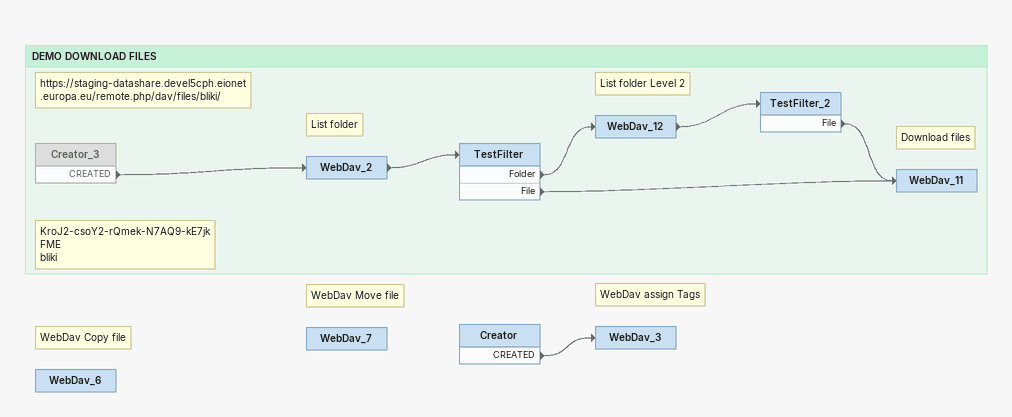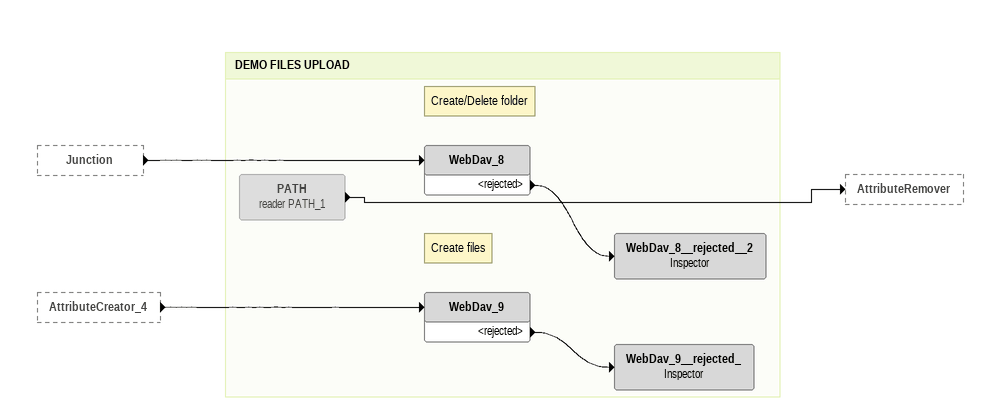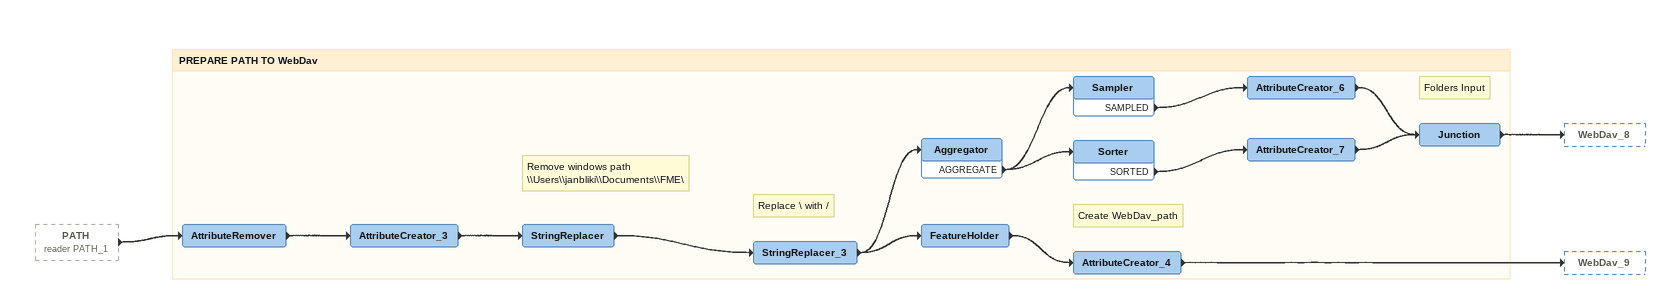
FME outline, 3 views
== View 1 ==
Note: WebDav Copy file
WebDav_6
Note: WebDav Move file
WebDav_7
Creator
    CREATED -> WebDav_3
Note: WebDav assign Tags
WebDav_3

Bookmark: DEMO DOWNLOAD FILES
Note: https://staging-datashare.devel5cph.eionet.europa.eu/remote.php/dav/files/bliki/
Note: KroJ2-csoY2-rQmek-N7AQ9-kE7jk / FME / bliki
Creator_3 [off]
    CREATED -> WebDav_2
Note: List folder
WebDav_2
    -> TestFilter
TestFilter
    Folder -> WebDav_12
    File -> WebDav_11
Note: List folder Level 2
WebDav_12
    -> TestFilter_2
TestFilter_2
    File -> WebDav_11
Note: Download files
WebDav_11

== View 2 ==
Junction [outside]
    -> WebDav_8
AttributeCreator_4 [outside]
    -> WebDav_9

Bookmark: DEMO FILES UPLOAD
PATH (reader PATH_1) [off]
    -> AttributeRemover
Note: Create/Delete folder
WebDav_8
    <rejected> -> WebDav_8__rejected__2
WebDav_8__rejected__2: Inspector
Note: Create files
WebDav_9
    <rejected> -> WebDav_9__rejected_
WebDav_9__rejected_: Inspector

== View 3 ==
PATH (reader PATH_1) [outside]
    -> AttributeRemover

Bookmark: PREPARE PATH TO WebDav
AttributeRemover
    -> AttributeCreator_3
AttributeCreator_3
    -> StringReplacer
Note: Remove windows path / \\Users\\janbliki\\Documents\\FME\
StringReplacer
    -> StringReplacer_3
Note: Replace \ with /
StringReplacer_3
    -> Aggregator
    -> FeatureHolder
Aggregator
    AGGREGATE -> Sampler
    AGGREGATE -> Sorter
Sampler
    SAMPLED -> AttributeCreator_6
AttributeCreator_6
    -> Junction
Sorter
    SORTED -> AttributeCreator_7
AttributeCreator_7
    -> Junction
Note: Folders Input
Junction
    -> WebDav_8
FeatureHolder
    -> AttributeCreator_4
Note: Create WebDav_path
AttributeCreator_4
    -> WebDav_9
